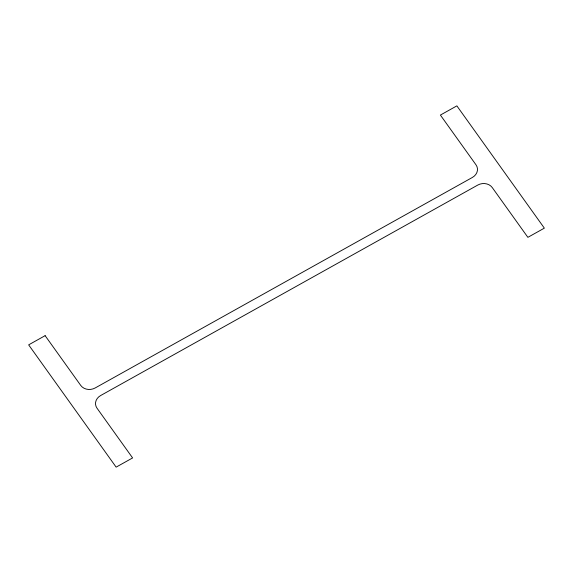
<?xml version="1.0" encoding="UTF-8"?>
<svg xmlns="http://www.w3.org/2000/svg" width="573" height="573" viewBox="0 0 573 573"><rect width="100%" height="100%" fill="white"/><g stroke="black" fill="none" stroke-linecap="round" stroke-linejoin="round"><path stroke-width="0.86" d="M45.124 335.663L28.65 344.86L116.133 467.131L132.607 457.934L97.002 408.177A10.608 9.075 -9.3 0 1 100.655 395.528L477.775 185.058A10.608 9.075 -9.3 0 1 492.271 187.579L527.876 237.337L544.35 228.14L456.867 105.869L440.393 115.066L475.998 164.823A10.608 9.075 -9.3 0 1 472.345 177.472L95.225 387.942A10.608 9.075 -9.3 0 1 80.729 385.421L45.124 335.663"/></g></svg>
